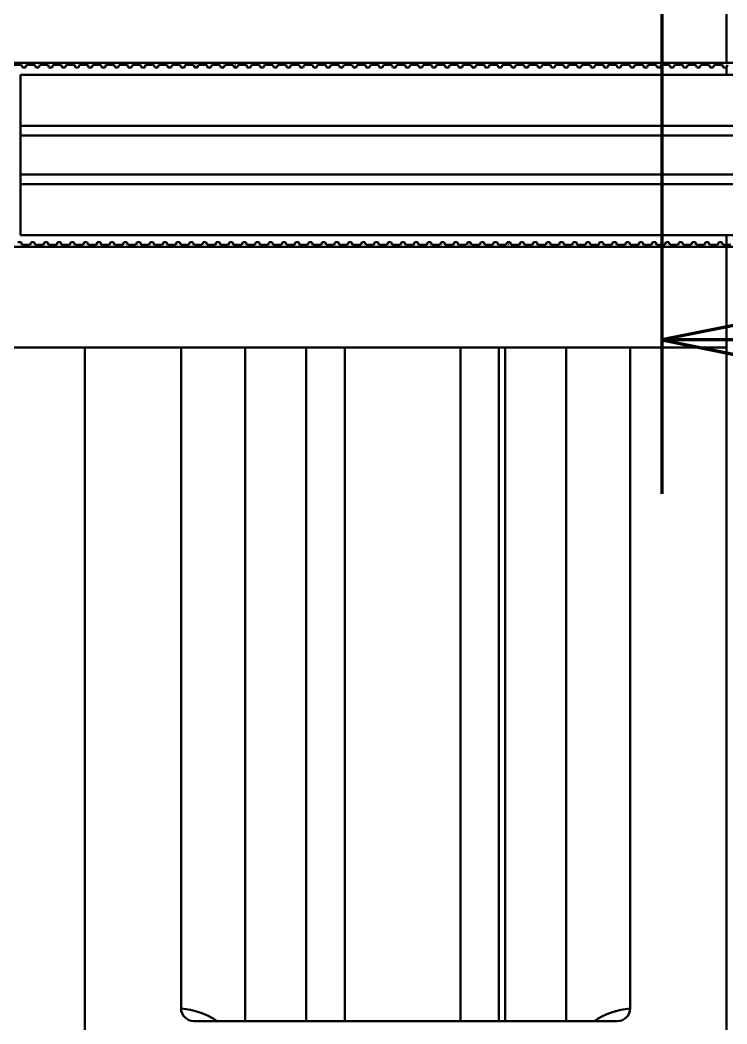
# Model space of a CAD drawing. Header units: millimetres. Extents: x 0 to 6720, y 0 to 4752.
# Drawn here: x 2727.4 to 2837.6, y 1770.6 to 1927.1 of the extents above; entities that cross this region are included whole.
import ezdxf

# ---------------------------------------------------------------- set-up
doc = ezdxf.new("R2010")
doc.units = ezdxf.units.MM
doc.header["$LTSCALE"] = 16
doc.linetypes.add('CHAIN', pattern=[0.3543, 0.2362, -0.0295, 0.0591, -0.0295])
doc.layers.add('Linia przekroju (ISO)', color=7, linetype='CHAIN', lineweight=70)
doc.layers.add('Widoczne (ISO)', color=7, linetype='Continuous', lineweight=50)

# ---------------------------------------------------------------- blocks, each defined once
blk = doc.blocks.new('2dTransPrzekrój0')
at = {"layer": 'Linia przekroju (ISO)', "linetype": 'CHAIN', "ltscale": 9.186428}
blk.add_line((176.7147, 124.0948), (176.7147, 115.8276), dxfattribs=at)
at = {"layer": 'Linia przekroju (ISO)', "linetype": 'Continuous', "lineweight": 140}
blk.add_line((176.7147, 124.0948), (176.7147, 115.8276), dxfattribs=at)
at = {"layer": 'Linia przekroju (ISO)', "linetype": 'Continuous'}
for p, q in [((179.2147, 117.8276), (176.7147, 117.3276)), ((179.2147, 117.3276), (176.7147, 117.3276)), ((176.7147, 117.3276), (179.2147, 116.8276))]:
    blk.add_line(p, q, dxfattribs=at)
at = {"layer": 'Linia przekroju (ISO)', "linetype": 'Continuous', "flags": 128}
blk.add_lwpolyline([(179.2147, 117.8276), (176.7147, 117.3276), (179.2147, 116.8276), (179.2147, 117.8276)], dxfattribs=at)
at = {"layer": 'Linia przekroju (ISO)'}
blk.add_solid([(179.2147, 117.8276), (176.7147, 117.3276), (179.2147, 116.8276), (179.2147, 117.8276)], dxfattribs=at)

msp = doc.modelspace()

# ---------------------------------------------------------------- linework, layer by layer
at = {"layer": 'Widoczne (ISO)'}
for p, q in [((2837.53, 1920.43), (2837.53, 1936.07)), ((2962.96, 1920.43), (2686.38, 1920.43)), ((2726.4, 1920.12), (2727.68, 1920.12)), ((2727.68, 1920.12), (2727.82, 1919.72)), ((2728.07, 1920.08), (2728.07, 1920.08)), ((2728.07, 1920.07), (2728.07, 1920.08)), ((2728.07, 1920.08), (2728.07, 1920.07)), ((2728.07, 1920.07), (2728.07, 1920.07)), ((2728.31, 1919.72), (2728.46, 1920.12)), ((2728.46, 1920.12), (2729.74, 1920.12)), ((2729.74, 1920.12), (2729.88, 1919.72)), ((2730.13, 1920.08), (2730.13, 1920.08)), ((2730.13, 1920.07), (2730.13, 1920.08)), ((2730.13, 1920.08), (2730.13, 1920.07)), ((2730.13, 1920.07), (2730.13, 1920.07)), ((2730.37, 1919.72), (2730.52, 1920.12)), ((2730.52, 1920.12), (2731.8, 1920.12)), ((2731.8, 1920.12), (2731.94, 1919.72)), ((2732.19, 1920.08), (2732.19, 1920.08)), ((2732.19, 1920.07), (2732.19, 1920.08)), ((2732.19, 1920.08), (2732.19, 1920.07)), ((2732.19, 1920.07), (2732.19, 1920.07)), ((2732.43, 1919.72), (2732.58, 1920.12)), ((2732.58, 1920.12), (2733.86, 1920.12)), ((2733.86, 1920.12), (2734, 1919.72)), ((2734.25, 1920.08), (2734.25, 1920.08)), ((2734.25, 1920.07), (2734.25, 1920.08)), ((2734.25, 1920.08), (2734.25, 1920.07)), ((2734.25, 1920.07), (2734.25, 1920.07)), ((2734.49, 1919.72), (2734.64, 1920.12)), ((2734.64, 1920.12), (2735.92, 1920.12)), ((2735.92, 1920.12), (2736.06, 1919.72)), ((2736.31, 1920.08), (2736.31, 1920.08)), ((2736.31, 1920.07), (2736.31, 1920.08)), ((2736.31, 1920.08), (2736.31, 1920.07)), ((2736.31, 1920.07), (2736.31, 1920.07)), ((2736.56, 1919.72), (2736.7, 1920.12)), ((2736.7, 1920.12), (2737.98, 1920.12)), ((2737.98, 1920.12), (2738.13, 1919.72)), ((2738.37, 1920.08), (2738.37, 1920.08)), ((2738.37, 1920.07), (2738.37, 1920.08)), ((2738.37, 1920.08), (2738.37, 1920.07)), ((2738.37, 1920.07), (2738.37, 1920.07)), ((2738.62, 1919.72), (2738.76, 1920.12)), ((2738.76, 1920.12), (2740.04, 1920.12)), ((2740.04, 1920.12), (2740.19, 1919.72)), ((2740.43, 1920.08), (2740.43, 1920.08)), ((2740.43, 1920.07), (2740.43, 1920.08)), ((2740.43, 1920.08), (2740.43, 1920.07)), ((2740.43, 1920.07), (2740.43, 1920.07)), ((2740.68, 1919.72), (2740.82, 1920.12)), ((2740.82, 1920.12), (2742.1, 1920.12)), ((2742.1, 1920.12), (2742.25, 1919.72)), ((2742.49, 1920.08), (2742.49, 1920.08)), ((2742.49, 1920.07), (2742.49, 1920.08)), ((2742.49, 1920.08), (2742.49, 1920.07)), ((2742.49, 1920.07), (2742.49, 1920.07)), ((2742.74, 1919.72), (2742.88, 1920.12)), ((2742.88, 1920.12), (2744.16, 1920.12)), ((2744.16, 1920.12), (2744.31, 1919.72)), ((2744.55, 1920.08), (2744.55, 1920.08)), ((2744.55, 1920.07), (2744.55, 1920.08)), ((2744.55, 1920.08), (2744.55, 1920.07)), ((2744.55, 1920.07), (2744.55, 1920.07)), ((2744.8, 1919.72), (2744.94, 1920.12)), ((2744.94, 1920.12), (2746.22, 1920.12)), ((2746.22, 1920.12), (2746.37, 1919.72)), ((2746.61, 1920.08), (2746.61, 1920.08)), ((2746.61, 1920.07), (2746.61, 1920.08)), ((2746.61, 1920.08), (2746.61, 1920.07)), ((2746.61, 1920.07), (2746.61, 1920.07)), ((2746.86, 1919.72), (2747, 1920.12)), ((2747, 1920.12), (2748.28, 1920.12)), ((2748.28, 1920.12), (2748.43, 1919.72)), ((2748.67, 1920.08), (2748.67, 1920.08)), ((2748.67, 1920.07), (2748.67, 1920.08)), ((2748.67, 1920.08), (2748.67, 1920.07)), ((2748.67, 1920.07), (2748.67, 1920.07)), ((2748.92, 1919.72), (2749.06, 1920.12)), ((2749.06, 1920.12), (2750.34, 1920.12)), ((2750.34, 1920.12), (2750.49, 1919.72)), ((2750.73, 1920.08), (2750.73, 1920.08)), ((2750.73, 1920.07), (2750.73, 1920.08)), ((2750.73, 1920.08), (2750.73, 1920.07)), ((2750.73, 1920.07), (2750.73, 1920.07)), ((2750.98, 1919.72), (2751.12, 1920.12)), ((2751.12, 1920.12), (2752.4, 1920.12)), ((2752.4, 1920.12), (2752.55, 1919.72)), ((2752.79, 1920.08), (2752.79, 1920.08)), ((2752.79, 1920.07), (2752.79, 1920.08)), ((2752.79, 1920.08), (2752.79, 1920.07)), ((2752.79, 1920.07), (2752.79, 1920.07)), ((2753.04, 1919.72), (2753.18, 1920.12)), ((2753.18, 1920.12), (2754.46, 1920.12)), ((2754.46, 1920.12), (2754.61, 1919.72)), ((2754.85, 1920.08), (2754.86, 1920.08)), ((2754.85, 1920.07), (2754.85, 1920.08)), ((2754.86, 1920.07), (2754.85, 1920.07)), ((2754.86, 1920.08), (2754.86, 1920.07)), ((2755.1, 1919.72), (2755.24, 1920.12)), ((2755.24, 1920.12), (2756.52, 1920.12)), ((2756.52, 1920.12), (2756.67, 1919.72)), ((2756.91, 1920.08), (2756.92, 1920.08)), ((2756.91, 1920.07), (2756.91, 1920.08)), ((2756.92, 1920.07), (2756.91, 1920.07)), ((2756.92, 1920.08), (2756.92, 1920.07)), ((2757.16, 1919.72), (2757.3, 1920.12)), ((2757.3, 1920.12), (2758.59, 1920.12)), ((2758.59, 1920.12), (2758.73, 1919.72)), ((2758.97, 1920.08), (2758.98, 1920.08)), ((2758.97, 1920.07), (2758.97, 1920.08)), ((2758.98, 1920.07), (2758.97, 1920.07)), ((2758.98, 1920.08), (2758.98, 1920.07)), ((2759.22, 1919.72), (2759.36, 1920.12)), ((2759.36, 1920.12), (2760.65, 1920.12)), ((2760.65, 1920.12), (2760.79, 1919.72)), ((2761.03, 1920.08), (2761.04, 1920.08)), ((2761.03, 1920.07), (2761.03, 1920.08)), ((2761.04, 1920.07), (2761.03, 1920.07)), ((2761.04, 1920.08), (2761.04, 1920.07)), ((2761.28, 1919.72), (2761.42, 1920.12)), ((2761.42, 1920.12), (2762.71, 1920.12)), ((2762.71, 1920.12), (2762.85, 1919.72)), ((2763.09, 1920.08), (2763.1, 1920.08)), ((2763.09, 1920.07), (2763.09, 1920.08)), ((2763.1, 1920.07), (2763.09, 1920.07)), ((2763.1, 1920.08), (2763.1, 1920.07)), ((2763.34, 1919.72), (2763.48, 1920.12)), ((2763.48, 1920.12), (2764.77, 1920.12)), ((2764.77, 1920.12), (2764.91, 1919.72)), ((2765.15, 1920.07), (2765.16, 1920.07)), ((2765.15, 1920.07), (2765.15, 1920.07)), ((2765.16, 1920.07), (2765.15, 1920.07)), ((2765.16, 1920.07), (2765.16, 1920.07)), ((2765.4, 1919.72), (2765.54, 1920.12)), ((2765.54, 1920.12), (2766.83, 1920.12)), ((2766.83, 1920.12), (2766.97, 1919.72)), ((2767.21, 1920.07), (2767.22, 1920.07)), ((2767.21, 1920.07), (2767.21, 1920.07)), ((2767.22, 1920.07), (2767.21, 1920.07)), ((2767.22, 1920.07), (2767.22, 1920.07)), ((2767.46, 1919.72), (2767.6, 1920.12)), ((2767.6, 1920.12), (2768.89, 1920.12)), ((2768.89, 1920.12), (2769.03, 1919.72)), ((2769.27, 1920.07), (2769.28, 1920.07)), ((2769.27, 1920.07), (2769.27, 1920.07)), ((2769.28, 1920.07), (2769.27, 1920.07)), ((2769.28, 1920.07), (2769.28, 1920.07)), ((2769.52, 1919.72), (2769.66, 1920.12)), ((2769.66, 1920.12), (2770.95, 1920.12)), ((2770.95, 1920.12), (2771.09, 1919.72)), ((2771.33, 1920.07), (2771.34, 1920.07)), ((2771.33, 1920.07), (2771.33, 1920.07)), ((2771.34, 1920.07), (2771.33, 1920.07)), ((2771.34, 1920.07), (2771.34, 1920.07)), ((2771.58, 1919.72), (2771.73, 1920.12)), ((2771.73, 1920.12), (2773.01, 1920.12)), ((2773.01, 1920.12), (2773.15, 1919.72)), ((2773.39, 1920.07), (2773.4, 1920.07)), ((2773.39, 1920.07), (2773.39, 1920.07)), ((2773.4, 1920.07), (2773.39, 1920.07)), ((2773.4, 1920.07), (2773.4, 1920.07)), ((2773.64, 1919.72), (2773.79, 1920.12)), ((2773.79, 1920.12), (2775.07, 1920.12)), ((2775.07, 1920.12), (2775.21, 1919.72)), ((2775.45, 1920.07), (2775.46, 1920.07)), ((2775.45, 1920.07), (2775.45, 1920.07)), ((2775.46, 1920.07), (2775.45, 1920.07)), ((2775.46, 1920.07), (2775.46, 1920.07)), ((2775.7, 1919.72), (2775.85, 1920.12)), ((2775.85, 1920.12), (2777.13, 1920.12)), ((2777.13, 1920.12), (2777.27, 1919.72)), ((2777.52, 1920.07), (2777.52, 1920.07)), ((2777.52, 1920.07), (2777.52, 1920.07)), ((2777.52, 1920.07), (2777.52, 1920.07)), ((2777.52, 1920.07), (2777.52, 1920.07)), ((2777.76, 1919.72), (2777.91, 1920.12)), ((2777.91, 1920.12), (2779.19, 1920.12)), ((2779.19, 1920.12), (2779.33, 1919.72)), ((2779.58, 1920.07), (2779.58, 1920.07)), ((2779.58, 1920.07), (2779.58, 1920.07)), ((2779.58, 1920.07), (2779.58, 1920.07)), ((2779.58, 1920.07), (2779.58, 1920.07)), ((2779.82, 1919.72), (2779.97, 1920.12)), ((2779.97, 1920.12), (2781.25, 1920.12)), ((2781.25, 1920.12), (2781.39, 1919.72)), ((2781.64, 1920.07), (2781.64, 1920.07)), ((2781.64, 1920.07), (2781.64, 1920.07)), ((2781.64, 1920.07), (2781.64, 1920.07)), ((2781.64, 1920.07), (2781.64, 1920.07)), ((2781.88, 1919.72), (2782.03, 1920.12)), ((2782.03, 1920.12), (2783.31, 1920.12)), ((2783.31, 1920.12), (2783.45, 1919.72)), ((2783.7, 1920.07), (2783.7, 1920.07)), ((2783.7, 1920.07), (2783.7, 1920.07)), ((2783.7, 1920.07), (2783.7, 1920.07)), ((2783.7, 1920.07), (2783.7, 1920.07)), ((2783.94, 1919.72), (2784.09, 1920.12)), ((2784.09, 1920.12), (2785.37, 1920.12)), ((2785.37, 1920.12), (2785.51, 1919.72)), ((2785.76, 1920.07), (2785.76, 1920.07)), ((2785.76, 1920.07), (2785.76, 1920.07)), ((2785.76, 1920.07), (2785.76, 1920.07)), ((2785.76, 1920.07), (2785.76, 1920.07)), ((2786, 1919.72), (2786.15, 1920.12)), ((2786.15, 1920.12), (2787.43, 1920.12)), ((2787.43, 1920.12), (2787.57, 1919.72)), ((2787.82, 1920.07), (2787.82, 1920.07)), ((2787.82, 1920.07), (2787.82, 1920.07)), ((2787.82, 1920.07), (2787.82, 1920.07)), ((2787.82, 1920.07), (2787.82, 1920.07)), ((2788.06, 1919.72), (2788.21, 1920.12)), ((2788.21, 1920.12), (2789.49, 1920.12)), ((2789.49, 1920.12), (2789.63, 1919.72)), ((2789.88, 1920.07), (2789.88, 1920.07)), ((2789.88, 1920.07), (2789.88, 1920.07)), ((2789.88, 1920.07), (2789.88, 1920.07)), ((2789.88, 1920.07), (2789.88, 1920.07)), ((2790.12, 1919.72), (2790.27, 1920.12)), ((2790.27, 1920.12), (2791.55, 1920.12)), ((2791.55, 1920.12), (2791.69, 1919.72)), ((2791.94, 1920.07), (2791.94, 1920.07)), ((2791.94, 1920.07), (2791.94, 1920.07)), ((2791.94, 1920.07), (2791.94, 1920.07)), ((2791.94, 1920.07), (2791.94, 1920.07)), ((2792.19, 1919.72), (2792.33, 1920.12)), ((2792.33, 1920.12), (2793.61, 1920.12)), ((2793.61, 1920.12), (2793.75, 1919.72)), ((2794, 1920.07), (2794, 1920.07)), ((2794, 1920.07), (2794, 1920.07)), ((2794, 1920.07), (2794, 1920.07)), ((2794, 1920.07), (2794, 1920.07)), ((2794.25, 1919.72), (2794.39, 1920.12)), ((2794.39, 1920.12), (2795.67, 1920.12)), ((2795.67, 1920.12), (2795.82, 1919.72)), ((2796.06, 1920.07), (2796.06, 1920.07)), ((2796.06, 1920.07), (2796.06, 1920.07)), ((2796.06, 1920.07), (2796.06, 1920.07)), ((2796.06, 1920.07), (2796.06, 1920.07)), ((2796.31, 1919.72), (2796.45, 1920.12)), ((2796.45, 1920.12), (2797.73, 1920.12)), ((2797.73, 1920.12), (2797.88, 1919.72)), ((2798.12, 1920.07), (2798.12, 1920.07)), ((2798.12, 1920.07), (2798.12, 1920.07)), ((2798.12, 1920.07), (2798.12, 1920.07)), ((2798.12, 1920.07), (2798.12, 1920.07)), ((2798.37, 1919.72), (2798.51, 1920.12)), ((2798.51, 1920.12), (2799.79, 1920.12)), ((2799.79, 1920.12), (2799.94, 1919.72)), ((2800.18, 1920.07), (2800.18, 1920.07)), ((2800.18, 1920.07), (2800.18, 1920.07)), ((2800.18, 1920.07), (2800.18, 1920.07)), ((2800.18, 1920.07), (2800.18, 1920.07)), ((2800.43, 1919.72), (2800.57, 1920.12)), ((2800.57, 1920.12), (2801.85, 1920.12)), ((2801.85, 1920.12), (2802, 1919.72)), ((2802.24, 1920.07), (2802.24, 1920.07)), ((2802.24, 1920.07), (2802.24, 1920.07)), ((2802.24, 1920.07), (2802.24, 1920.07)), ((2802.24, 1920.07), (2802.24, 1920.07)), ((2802.49, 1919.72), (2802.63, 1920.12)), ((2802.63, 1920.12), (2803.91, 1920.12)), ((2803.91, 1920.12), (2804.06, 1919.72)), ((2804.3, 1920.07), (2804.3, 1920.07)), ((2804.3, 1920.07), (2804.3, 1920.07)), ((2804.3, 1920.07), (2804.3, 1920.07)), ((2804.3, 1920.07), (2804.3, 1920.07)), ((2804.55, 1919.72), (2804.69, 1920.12)), ((2804.69, 1920.12), (2805.97, 1920.12)), ((2805.97, 1920.12), (2806.12, 1919.72)), ((2806.36, 1920.07), (2806.36, 1920.07)), ((2806.36, 1920.07), (2806.36, 1920.07)), ((2806.36, 1920.07), (2806.36, 1920.07)), ((2806.36, 1920.07), (2806.36, 1920.07)), ((2806.61, 1919.72), (2806.75, 1920.12)), ((2806.75, 1920.12), (2808.03, 1920.12)), ((2808.03, 1920.12), (2808.18, 1919.72)), ((2808.42, 1920.07), (2808.42, 1920.07)), ((2808.42, 1920.07), (2808.42, 1920.07)), ((2808.42, 1920.07), (2808.42, 1920.07)), ((2808.42, 1920.07), (2808.42, 1920.07)), ((2808.67, 1919.72), (2808.81, 1920.12)), ((2808.81, 1920.12), (2810.09, 1920.12)), ((2810.09, 1920.12), (2810.24, 1919.72)), ((2810.48, 1920.07), (2810.49, 1920.07)), ((2810.48, 1920.07), (2810.48, 1920.07)), ((2810.49, 1920.07), (2810.48, 1920.07)), ((2810.49, 1920.07), (2810.49, 1920.07)), ((2810.73, 1919.72), (2810.87, 1920.12)), ((2810.87, 1920.12), (2812.15, 1920.12)), ((2812.15, 1920.12), (2812.3, 1919.72)), ((2812.54, 1920.07), (2812.55, 1920.07)), ((2812.54, 1920.07), (2812.54, 1920.07)), ((2812.55, 1920.07), (2812.54, 1920.07)), ((2812.55, 1920.07), (2812.55, 1920.07)), ((2812.79, 1919.72), (2812.93, 1920.12)), ((2812.93, 1920.12), (2814.21, 1920.12)), ((2814.21, 1920.12), (2814.36, 1919.72)), ((2814.6, 1920.07), (2814.61, 1920.07)), ((2814.6, 1920.07), (2814.6, 1920.07)), ((2814.61, 1920.07), (2814.6, 1920.07)), ((2814.61, 1920.07), (2814.61, 1920.07)), ((2814.85, 1919.72), (2814.99, 1920.12)), ((2814.99, 1920.12), (2816.28, 1920.12)), ((2816.28, 1920.12), (2816.42, 1919.72)), ((2816.66, 1920.07), (2816.67, 1920.07)), ((2816.66, 1920.07), (2816.66, 1920.07)), ((2816.67, 1920.07), (2816.66, 1920.07)), ((2816.67, 1920.07), (2816.67, 1920.07)), ((2816.91, 1919.72), (2817.05, 1920.12)), ((2817.05, 1920.12), (2818.34, 1920.12)), ((2818.34, 1920.12), (2818.48, 1919.72)), ((2818.72, 1920.07), (2818.73, 1920.07)), ((2818.72, 1920.07), (2818.72, 1920.07)), ((2818.73, 1920.07), (2818.72, 1920.07)), ((2818.73, 1920.07), (2818.73, 1920.07)), ((2818.97, 1919.72), (2819.11, 1920.12)), ((2819.11, 1920.12), (2820.4, 1920.12)), ((2820.4, 1920.12), (2820.54, 1919.72)), ((2820.78, 1920.07), (2820.79, 1920.07)), ((2820.78, 1920.07), (2820.78, 1920.07)), ((2820.79, 1920.07), (2820.78, 1920.07)), ((2820.79, 1920.07), (2820.79, 1920.07)), ((2821.03, 1919.72), (2821.17, 1920.12)), ((2821.17, 1920.12), (2822.46, 1920.12)), ((2822.46, 1920.12), (2822.6, 1919.72)), ((2822.84, 1920.07), (2822.85, 1920.07)), ((2822.84, 1920.07), (2822.84, 1920.07)), ((2822.85, 1920.07), (2822.84, 1920.07)), ((2822.85, 1920.07), (2822.85, 1920.07)), ((2823.09, 1919.72), (2823.23, 1920.12)), ((2823.23, 1920.12), (2824.52, 1920.12)), ((2824.52, 1920.12), (2824.66, 1919.72)), ((2824.9, 1920.07), (2824.91, 1920.07)), ((2824.9, 1920.07), (2824.9, 1920.07)), ((2824.91, 1920.07), (2824.9, 1920.07)), ((2824.91, 1920.07), (2824.91, 1920.07)), ((2825.15, 1919.72), (2825.29, 1920.12)), ((2825.29, 1920.12), (2826.58, 1920.12)), ((2826.58, 1920.12), (2826.72, 1919.72)), ((2826.96, 1920.07), (2826.97, 1920.07)), ((2826.96, 1920.07), (2826.96, 1920.07)), ((2826.97, 1920.07), (2826.96, 1920.07)), ((2826.97, 1920.07), (2826.97, 1920.07)), ((2827.21, 1919.72), (2827.35, 1920.12)), ((2827.35, 1920.12), (2828.64, 1920.12)), ((2828.64, 1920.12), (2828.78, 1919.72)), ((2829.02, 1920.07), (2829.03, 1920.07)), ((2829.02, 1920.07), (2829.02, 1920.07)), ((2829.03, 1920.07), (2829.02, 1920.07)), ((2829.03, 1920.07), (2829.03, 1920.07)), ((2829.27, 1919.72), (2829.42, 1920.12)), ((2829.42, 1920.12), (2830.7, 1920.12)), ((2830.7, 1920.12), (2830.84, 1919.72)), ((2831.08, 1920.07), (2831.09, 1920.07)), ((2831.08, 1920.07), (2831.08, 1920.07)), ((2831.09, 1920.07), (2831.08, 1920.07)), ((2831.09, 1920.07), (2831.09, 1920.07)), ((2831.33, 1919.72), (2831.48, 1920.12)), ((2831.48, 1920.12), (2832.76, 1920.12)), ((2832.76, 1920.12), (2832.9, 1919.72)), ((2833.15, 1920.07), (2833.15, 1920.07)), ((2833.15, 1920.07), (2833.15, 1920.07)), ((2833.15, 1920.07), (2833.15, 1920.07)), ((2833.15, 1920.07), (2833.15, 1920.07)), ((2833.39, 1919.72), (2833.54, 1920.12)), ((2833.54, 1920.12), (2834.82, 1920.12)), ((2834.82, 1920.12), (2834.96, 1919.72)), ((2835.21, 1920.07), (2835.21, 1920.07)), ((2835.21, 1920.07), (2835.21, 1920.07)), ((2835.21, 1920.07), (2835.21, 1920.07)), ((2835.21, 1920.07), (2835.21, 1920.07)), ((2835.45, 1919.72), (2835.6, 1920.12)), ((2835.6, 1920.12), (2836.88, 1920.12)), ((2836.88, 1920.12), (2837.02, 1919.72)), ((2837.27, 1920.07), (2837.27, 1920.07)), ((2837.27, 1920.07), (2837.27, 1920.07)), ((2837.27, 1920.07), (2837.27, 1920.07)), ((2837.27, 1920.07), (2837.27, 1920.07)), ((2837.51, 1919.72), (2837.66, 1920.12)), ((2727.53, 1918.57), (2727.53, 1910.6)), ((2727.53, 1918.57), (2962.96, 1918.57)), ((2727.82, 1919.72), (2728.31, 1919.72)), ((2729.88, 1919.72), (2730.37, 1919.72)), ((2731.94, 1919.72), (2732.43, 1919.72)), ((2734, 1919.72), (2734.49, 1919.72)), ((2736.06, 1919.72), (2736.56, 1919.72)), ((2738.13, 1919.72), (2738.62, 1919.72)), ((2740.19, 1919.72), (2740.68, 1919.72)), ((2742.25, 1919.72), (2742.74, 1919.72)), ((2744.31, 1919.72), (2744.8, 1919.72)), ((2746.37, 1919.72), (2746.86, 1919.72)), ((2748.43, 1919.72), (2748.92, 1919.72)), ((2750.49, 1919.72), (2750.98, 1919.72)), ((2752.55, 1919.72), (2753.04, 1919.72)), ((2754.61, 1919.72), (2755.1, 1919.72)), ((2756.67, 1919.72), (2757.16, 1919.72)), ((2758.73, 1919.72), (2759.22, 1919.72)), ((2760.79, 1919.72), (2761.28, 1919.72)), ((2762.85, 1919.72), (2763.34, 1919.72)), ((2764.91, 1919.72), (2765.4, 1919.72)), ((2766.97, 1919.72), (2767.46, 1919.72)), ((2769.03, 1919.72), (2769.52, 1919.72)), ((2771.09, 1919.72), (2771.58, 1919.72)), ((2773.15, 1919.72), (2773.64, 1919.72)), ((2775.21, 1919.72), (2775.7, 1919.72)), ((2777.27, 1919.72), (2777.76, 1919.72)), ((2779.33, 1919.72), (2779.82, 1919.72)), ((2781.39, 1919.72), (2781.88, 1919.72)), ((2783.45, 1919.72), (2783.94, 1919.72)), ((2785.51, 1919.72), (2786, 1919.72)), ((2787.57, 1919.72), (2788.06, 1919.72)), ((2789.63, 1919.72), (2790.12, 1919.72)), ((2791.69, 1919.72), (2792.19, 1919.72)), ((2793.75, 1919.72), (2794.25, 1919.72)), ((2795.82, 1919.72), (2796.31, 1919.72)), ((2797.88, 1919.72), (2798.37, 1919.72)), ((2799.94, 1919.72), (2800.43, 1919.72)), ((2802, 1919.72), (2802.49, 1919.72)), ((2804.06, 1919.72), (2804.55, 1919.72)), ((2806.12, 1919.72), (2806.61, 1919.72)), ((2808.18, 1919.72), (2808.67, 1919.72)), ((2810.24, 1919.72), (2810.73, 1919.72)), ((2812.3, 1919.72), (2812.79, 1919.72)), ((2814.36, 1919.72), (2814.85, 1919.72)), ((2816.42, 1919.72), (2816.91, 1919.72)), ((2818.48, 1919.72), (2818.97, 1919.72)), ((2820.54, 1919.72), (2821.03, 1919.72)), ((2822.6, 1919.72), (2823.09, 1919.72)), ((2824.66, 1919.72), (2825.15, 1919.72)), ((2826.72, 1919.72), (2827.21, 1919.72)), ((2828.78, 1919.72), (2829.27, 1919.72)), ((2830.84, 1919.72), (2831.33, 1919.72)), ((2832.9, 1919.72), (2833.39, 1919.72)), ((2834.96, 1919.72), (2835.45, 1919.72)), ((2837.02, 1919.72), (2837.51, 1919.72)), ((2837.53, 1918.57), (2837.53, 1919.77)), ((2727.53, 1910.6), (2727.53, 1909.1)), ((2959.48, 1910.6), (2727.53, 1910.6)), ((2727.53, 1909.1), (2727.53, 1903.05)), ((2727.53, 1909.1), (2957.98, 1909.1)), ((2727.53, 1903.05), (2727.53, 1901.55)), ((2957.98, 1903.05), (2727.53, 1903.05)), ((2727.53, 1901.55), (2727.53, 1893.57)), ((2727.53, 1901.55), (2959.48, 1901.55)), ((2727.53, 1893.57), (2952.96, 1893.57)), ((2837.53, 1892.08), (2837.53, 1893.57)), ((2727.6, 1892.47), (2727.11, 1892.47)), ((2727.74, 1892.08), (2727.6, 1892.47)), ((2729.02, 1892.08), (2727.74, 1892.08)), ((2729.17, 1892.47), (2729.02, 1892.08)), ((2729.66, 1892.47), (2729.17, 1892.47)), ((2729.41, 1892.13), (2729.42, 1892.13)), ((2729.41, 1892.12), (2729.41, 1892.13)), ((2729.42, 1892.12), (2729.41, 1892.12)), ((2729.42, 1892.13), (2729.42, 1892.12)), ((2729.8, 1892.08), (2729.66, 1892.47)), ((2731.09, 1892.08), (2729.8, 1892.08)), ((2731.23, 1892.47), (2731.09, 1892.08)), ((2731.72, 1892.47), (2731.23, 1892.47)), ((2731.47, 1892.13), (2731.48, 1892.13)), ((2731.47, 1892.12), (2731.47, 1892.13)), ((2731.48, 1892.12), (2731.47, 1892.12)), ((2731.48, 1892.13), (2731.48, 1892.12)), ((2731.86, 1892.08), (2731.72, 1892.47)), ((2733.15, 1892.08), (2731.86, 1892.08)), ((2733.29, 1892.47), (2733.15, 1892.08)), ((2733.78, 1892.47), (2733.29, 1892.47)), ((2733.53, 1892.13), (2733.54, 1892.13)), ((2733.53, 1892.12), (2733.53, 1892.13)), ((2733.54, 1892.12), (2733.53, 1892.12)), ((2733.54, 1892.13), (2733.54, 1892.12)), ((2733.92, 1892.08), (2733.78, 1892.47)), ((2735.21, 1892.08), (2733.92, 1892.08)), ((2735.35, 1892.47), (2735.21, 1892.08)), ((2735.84, 1892.47), (2735.35, 1892.47)), ((2735.59, 1892.13), (2735.6, 1892.13)), ((2735.59, 1892.12), (2735.59, 1892.13)), ((2735.6, 1892.12), (2735.59, 1892.12)), ((2735.6, 1892.13), (2735.6, 1892.12)), ((2735.98, 1892.08), (2735.84, 1892.47)), ((2737.27, 1892.08), (2735.98, 1892.08)), ((2737.41, 1892.47), (2737.27, 1892.08)), ((2737.9, 1892.47), (2737.41, 1892.47)), ((2737.65, 1892.13), (2737.66, 1892.13)), ((2737.65, 1892.12), (2737.65, 1892.13)), ((2737.66, 1892.12), (2737.65, 1892.12)), ((2737.66, 1892.13), (2737.66, 1892.12)), ((2738.04, 1892.08), (2737.9, 1892.47)), ((2739.33, 1892.08), (2738.04, 1892.08)), ((2739.47, 1892.47), (2739.33, 1892.08)), ((2739.96, 1892.47), (2739.47, 1892.47)), ((2739.71, 1892.13), (2739.72, 1892.13)), ((2739.71, 1892.12), (2739.71, 1892.13)), ((2739.72, 1892.12), (2739.71, 1892.12)), ((2739.72, 1892.13), (2739.72, 1892.12)), ((2740.1, 1892.08), (2739.96, 1892.47)), ((2741.39, 1892.08), (2740.1, 1892.08)), ((2741.53, 1892.47), (2741.39, 1892.08)), ((2742.02, 1892.47), (2741.53, 1892.47)), ((2741.77, 1892.13), (2741.78, 1892.13)), ((2741.77, 1892.12), (2741.77, 1892.13)), ((2741.78, 1892.12), (2741.77, 1892.12)), ((2741.78, 1892.13), (2741.78, 1892.12)), ((2742.16, 1892.08), (2742.02, 1892.47)), ((2743.45, 1892.08), (2742.16, 1892.08)), ((2743.59, 1892.47), (2743.45, 1892.08)), ((2744.08, 1892.47), (2743.59, 1892.47)), ((2743.83, 1892.13), (2743.84, 1892.13)), ((2743.83, 1892.12), (2743.83, 1892.13)), ((2743.84, 1892.12), (2743.83, 1892.12)), ((2743.84, 1892.13), (2743.84, 1892.12)), ((2744.23, 1892.08), (2744.08, 1892.47)), ((2745.51, 1892.08), (2744.23, 1892.08)), ((2745.65, 1892.47), (2745.51, 1892.08)), ((2746.14, 1892.47), (2745.65, 1892.47)), ((2745.89, 1892.13), (2745.9, 1892.13)), ((2745.89, 1892.12), (2745.89, 1892.13)), ((2745.9, 1892.12), (2745.89, 1892.12)), ((2745.9, 1892.13), (2745.9, 1892.12)), ((2746.29, 1892.08), (2746.14, 1892.47)), ((2747.57, 1892.08), (2746.29, 1892.08)), ((2747.71, 1892.47), (2747.57, 1892.08)), ((2748.2, 1892.47), (2747.71, 1892.47)), ((2747.95, 1892.13), (2747.96, 1892.13)), ((2747.95, 1892.12), (2747.95, 1892.13)), ((2747.96, 1892.12), (2747.95, 1892.12)), ((2747.96, 1892.13), (2747.96, 1892.12)), ((2748.35, 1892.08), (2748.2, 1892.47)), ((2749.63, 1892.08), (2748.35, 1892.08)), ((2749.77, 1892.47), (2749.63, 1892.08)), ((2750.26, 1892.47), (2749.77, 1892.47)), ((2750.02, 1892.13), (2750.02, 1892.12)), ((2750.02, 1892.13), (2750.02, 1892.13)), ((2750.02, 1892.12), (2750.02, 1892.13)), ((2750.02, 1892.12), (2750.02, 1892.12)), ((2750.41, 1892.08), (2750.26, 1892.47)), ((2751.69, 1892.08), (2750.41, 1892.08)), ((2751.83, 1892.47), (2751.69, 1892.08)), ((2752.32, 1892.47), (2751.83, 1892.47)), ((2752.08, 1892.13), (2752.08, 1892.12)), ((2752.08, 1892.13), (2752.08, 1892.13)), ((2752.08, 1892.12), (2752.08, 1892.13)), ((2752.08, 1892.12), (2752.08, 1892.12)), ((2752.47, 1892.08), (2752.32, 1892.47)), ((2753.75, 1892.08), (2752.47, 1892.08)), ((2753.89, 1892.47), (2753.75, 1892.08)), ((2754.38, 1892.47), (2753.89, 1892.47)), ((2754.14, 1892.13), (2754.14, 1892.12)), ((2754.14, 1892.13), (2754.14, 1892.13)), ((2754.14, 1892.12), (2754.14, 1892.13)), ((2754.14, 1892.12), (2754.14, 1892.12)), ((2754.53, 1892.08), (2754.38, 1892.47)), ((2755.81, 1892.08), (2754.53, 1892.08)), ((2755.95, 1892.47), (2755.81, 1892.08)), ((2756.44, 1892.47), (2755.95, 1892.47)), ((2756.2, 1892.13), (2756.2, 1892.12)), ((2756.2, 1892.13), (2756.2, 1892.13)), ((2756.2, 1892.12), (2756.2, 1892.13)), ((2756.2, 1892.12), (2756.2, 1892.12)), ((2756.59, 1892.08), (2756.44, 1892.47)), ((2757.87, 1892.08), (2756.59, 1892.08)), ((2758.01, 1892.47), (2757.87, 1892.08)), ((2758.5, 1892.47), (2758.01, 1892.47)), ((2758.26, 1892.13), (2758.26, 1892.12)), ((2758.26, 1892.13), (2758.26, 1892.13)), ((2758.26, 1892.12), (2758.26, 1892.13)), ((2758.26, 1892.12), (2758.26, 1892.12)), ((2758.65, 1892.08), (2758.5, 1892.47)), ((2759.93, 1892.08), (2758.65, 1892.08)), ((2760.07, 1892.47), (2759.93, 1892.08)), ((2760.56, 1892.47), (2760.07, 1892.47)), ((2760.32, 1892.13), (2760.32, 1892.12)), ((2760.32, 1892.13), (2760.32, 1892.13)), ((2760.32, 1892.12), (2760.32, 1892.13)), ((2760.32, 1892.12), (2760.32, 1892.12)), ((2760.71, 1892.08), (2760.56, 1892.47)), ((2761.99, 1892.08), (2760.71, 1892.08)), ((2762.13, 1892.47), (2761.99, 1892.08)), ((2762.62, 1892.47), (2762.13, 1892.47)), ((2762.38, 1892.13), (2762.38, 1892.12)), ((2762.38, 1892.13), (2762.38, 1892.13)), ((2762.38, 1892.12), (2762.38, 1892.13)), ((2762.38, 1892.12), (2762.38, 1892.12)), ((2762.77, 1892.08), (2762.62, 1892.47)), ((2764.05, 1892.08), (2762.77, 1892.08)), ((2764.19, 1892.47), (2764.05, 1892.08)), ((2764.69, 1892.47), (2764.19, 1892.47)), ((2764.44, 1892.12), (2764.44, 1892.12)), ((2764.44, 1892.12), (2764.44, 1892.12)), ((2764.44, 1892.12), (2764.44, 1892.12)), ((2764.44, 1892.12), (2764.44, 1892.12)), ((2764.83, 1892.08), (2764.69, 1892.47)), ((2766.11, 1892.08), (2764.83, 1892.08)), ((2766.25, 1892.47), (2766.11, 1892.08)), ((2766.75, 1892.47), (2766.25, 1892.47)), ((2766.5, 1892.12), (2766.5, 1892.12)), ((2766.5, 1892.12), (2766.5, 1892.12)), ((2766.5, 1892.12), (2766.5, 1892.12)), ((2766.5, 1892.12), (2766.5, 1892.12)), ((2766.89, 1892.08), (2766.75, 1892.47)), ((2768.17, 1892.08), (2766.89, 1892.08)), ((2768.32, 1892.47), (2768.17, 1892.08)), ((2768.81, 1892.47), (2768.32, 1892.47)), ((2768.56, 1892.12), (2768.56, 1892.12)), ((2768.56, 1892.12), (2768.56, 1892.12)), ((2768.56, 1892.12), (2768.56, 1892.12)), ((2768.56, 1892.12), (2768.56, 1892.12)), ((2768.95, 1892.08), (2768.81, 1892.47)), ((2770.23, 1892.08), (2768.95, 1892.08)), ((2770.38, 1892.47), (2770.23, 1892.08)), ((2770.87, 1892.47), (2770.38, 1892.47)), ((2770.62, 1892.12), (2770.62, 1892.12)), ((2770.62, 1892.12), (2770.62, 1892.12)), ((2770.62, 1892.12), (2770.62, 1892.12)), ((2770.62, 1892.12), (2770.62, 1892.12)), ((2771.01, 1892.08), (2770.87, 1892.47)), ((2772.29, 1892.08), (2771.01, 1892.08)), ((2772.44, 1892.47), (2772.29, 1892.08)), ((2772.93, 1892.47), (2772.44, 1892.47)), ((2772.68, 1892.12), (2772.68, 1892.12)), ((2772.68, 1892.12), (2772.68, 1892.12)), ((2772.68, 1892.12), (2772.68, 1892.12)), ((2772.68, 1892.12), (2772.68, 1892.12)), ((2773.07, 1892.08), (2772.93, 1892.47)), ((2774.35, 1892.08), (2773.07, 1892.08)), ((2774.5, 1892.47), (2774.35, 1892.08)), ((2774.99, 1892.47), (2774.5, 1892.47)), ((2774.74, 1892.12), (2774.74, 1892.12)), ((2774.74, 1892.12), (2774.74, 1892.12)), ((2774.74, 1892.12), (2774.74, 1892.12)), ((2774.74, 1892.12), (2774.74, 1892.12)), ((2775.13, 1892.08), (2774.99, 1892.47)), ((2776.41, 1892.08), (2775.13, 1892.08)), ((2776.56, 1892.47), (2776.41, 1892.08)), ((2777.05, 1892.47), (2776.56, 1892.47)), ((2776.8, 1892.12), (2776.8, 1892.12)), ((2776.8, 1892.12), (2776.8, 1892.12)), ((2776.8, 1892.12), (2776.8, 1892.12)), ((2776.8, 1892.12), (2776.8, 1892.12)), ((2777.19, 1892.08), (2777.05, 1892.47)), ((2778.47, 1892.08), (2777.19, 1892.08)), ((2778.62, 1892.47), (2778.47, 1892.08)), ((2779.11, 1892.47), (2778.62, 1892.47)), ((2778.86, 1892.12), (2778.86, 1892.12)), ((2778.86, 1892.12), (2778.86, 1892.12)), ((2778.86, 1892.12), (2778.86, 1892.12)), ((2778.86, 1892.12), (2778.86, 1892.12)), ((2779.25, 1892.08), (2779.11, 1892.47)), ((2780.53, 1892.08), (2779.25, 1892.08)), ((2780.68, 1892.47), (2780.53, 1892.08)), ((2781.17, 1892.47), (2780.68, 1892.47)), ((2780.92, 1892.12), (2780.92, 1892.12)), ((2780.92, 1892.12), (2780.92, 1892.12)), ((2780.92, 1892.12), (2780.92, 1892.12)), ((2780.92, 1892.12), (2780.92, 1892.12)), ((2781.31, 1892.08), (2781.17, 1892.47)), ((2782.59, 1892.08), (2781.31, 1892.08)), ((2782.74, 1892.47), (2782.59, 1892.08)), ((2783.23, 1892.47), (2782.74, 1892.47)), ((2782.99, 1892.12), (2782.98, 1892.12)), ((2782.98, 1892.12), (2782.99, 1892.12)), ((2782.98, 1892.12), (2782.98, 1892.12)), ((2782.99, 1892.12), (2782.99, 1892.12)), ((2783.37, 1892.08), (2783.23, 1892.47)), ((2784.65, 1892.08), (2783.37, 1892.08)), ((2784.8, 1892.47), (2784.65, 1892.08)), ((2785.29, 1892.47), (2784.8, 1892.47)), ((2785.05, 1892.12), (2785.04, 1892.12)), ((2785.04, 1892.12), (2785.05, 1892.12)), ((2785.04, 1892.12), (2785.04, 1892.12)), ((2785.05, 1892.12), (2785.05, 1892.12)), ((2785.43, 1892.08), (2785.29, 1892.47)), ((2786.71, 1892.08), (2785.43, 1892.08)), ((2786.86, 1892.47), (2786.71, 1892.08)), ((2787.35, 1892.47), (2786.86, 1892.47)), ((2787.11, 1892.12), (2787.1, 1892.12)), ((2787.1, 1892.12), (2787.11, 1892.12)), ((2787.1, 1892.12), (2787.1, 1892.12)), ((2787.11, 1892.12), (2787.11, 1892.12)), ((2787.49, 1892.08), (2787.35, 1892.47)), ((2788.78, 1892.08), (2787.49, 1892.08)), ((2788.92, 1892.47), (2788.78, 1892.08)), ((2789.41, 1892.47), (2788.92, 1892.47)), ((2789.17, 1892.12), (2789.16, 1892.12)), ((2789.16, 1892.12), (2789.17, 1892.12)), ((2789.16, 1892.12), (2789.16, 1892.12)), ((2789.17, 1892.12), (2789.17, 1892.12)), ((2789.55, 1892.08), (2789.41, 1892.47)), ((2790.84, 1892.08), (2789.55, 1892.08)), ((2790.98, 1892.47), (2790.84, 1892.08)), ((2791.47, 1892.47), (2790.98, 1892.47)), ((2791.23, 1892.12), (2791.22, 1892.12)), ((2791.22, 1892.12), (2791.23, 1892.12)), ((2791.22, 1892.12), (2791.22, 1892.12)), ((2791.23, 1892.12), (2791.23, 1892.12)), ((2791.61, 1892.08), (2791.47, 1892.47)), ((2792.9, 1892.08), (2791.61, 1892.08)), ((2793.04, 1892.47), (2792.9, 1892.08)), ((2793.53, 1892.47), (2793.04, 1892.47)), ((2793.29, 1892.12), (2793.28, 1892.12)), ((2793.28, 1892.12), (2793.29, 1892.12)), ((2793.28, 1892.12), (2793.28, 1892.12)), ((2793.29, 1892.12), (2793.29, 1892.12)), ((2793.67, 1892.08), (2793.53, 1892.47)), ((2794.96, 1892.08), (2793.67, 1892.08)), ((2795.1, 1892.47), (2794.96, 1892.08)), ((2795.59, 1892.47), (2795.1, 1892.47)), ((2795.35, 1892.12), (2795.34, 1892.12)), ((2795.34, 1892.12), (2795.35, 1892.12)), ((2795.34, 1892.12), (2795.34, 1892.12)), ((2795.35, 1892.12), (2795.35, 1892.12)), ((2795.73, 1892.08), (2795.59, 1892.47)), ((2797.02, 1892.08), (2795.73, 1892.08)), ((2797.16, 1892.47), (2797.02, 1892.08)), ((2797.65, 1892.47), (2797.16, 1892.47)), ((2797.41, 1892.12), (2797.4, 1892.12)), ((2797.4, 1892.12), (2797.41, 1892.12)), ((2797.4, 1892.12), (2797.4, 1892.12)), ((2797.41, 1892.12), (2797.41, 1892.12)), ((2797.79, 1892.08), (2797.65, 1892.47)), ((2799.08, 1892.08), (2797.79, 1892.08)), ((2799.22, 1892.47), (2799.08, 1892.08)), ((2799.71, 1892.47), (2799.22, 1892.47)), ((2799.47, 1892.12), (2799.46, 1892.12)), ((2799.46, 1892.12), (2799.47, 1892.12)), ((2799.46, 1892.12), (2799.46, 1892.12)), ((2799.47, 1892.12), (2799.47, 1892.12)), ((2799.85, 1892.08), (2799.71, 1892.47)), ((2801.14, 1892.08), (2799.85, 1892.08)), ((2801.28, 1892.47), (2801.14, 1892.08)), ((2801.77, 1892.47), (2801.28, 1892.47)), ((2801.53, 1892.12), (2801.52, 1892.12)), ((2801.52, 1892.12), (2801.53, 1892.12)), ((2801.52, 1892.12), (2801.52, 1892.12)), ((2801.53, 1892.12), (2801.53, 1892.12)), ((2801.92, 1892.08), (2801.77, 1892.47)), ((2803.2, 1892.08), (2801.92, 1892.08)), ((2803.34, 1892.47), (2803.2, 1892.08)), ((2803.83, 1892.47), (2803.34, 1892.47)), ((2803.59, 1892.12), (2803.58, 1892.12)), ((2803.58, 1892.12), (2803.59, 1892.12)), ((2803.58, 1892.12), (2803.58, 1892.12)), ((2803.59, 1892.12), (2803.59, 1892.12)), ((2803.98, 1892.08), (2803.83, 1892.47)), ((2805.26, 1892.08), (2803.98, 1892.08)), ((2805.4, 1892.47), (2805.26, 1892.08)), ((2805.89, 1892.47), (2805.4, 1892.47)), ((2805.65, 1892.12), (2805.65, 1892.12)), ((2805.65, 1892.12), (2805.65, 1892.12)), ((2805.65, 1892.12), (2805.65, 1892.12)), ((2805.65, 1892.12), (2805.65, 1892.12)), ((2806.04, 1892.08), (2805.89, 1892.47)), ((2807.32, 1892.08), (2806.04, 1892.08)), ((2807.46, 1892.47), (2807.32, 1892.08)), ((2807.95, 1892.47), (2807.46, 1892.47)), ((2807.71, 1892.12), (2807.71, 1892.12)), ((2807.71, 1892.12), (2807.71, 1892.12)), ((2807.71, 1892.12), (2807.71, 1892.12)), ((2807.71, 1892.12), (2807.71, 1892.12)), ((2808.1, 1892.08), (2807.95, 1892.47)), ((2809.38, 1892.08), (2808.1, 1892.08)), ((2809.52, 1892.47), (2809.38, 1892.08)), ((2810.01, 1892.47), (2809.52, 1892.47)), ((2809.77, 1892.12), (2809.77, 1892.12)), ((2809.77, 1892.12), (2809.77, 1892.12)), ((2809.77, 1892.12), (2809.77, 1892.12)), ((2809.77, 1892.12), (2809.77, 1892.12)), ((2810.16, 1892.08), (2810.01, 1892.47)), ((2811.44, 1892.08), (2810.16, 1892.08)), ((2811.58, 1892.47), (2811.44, 1892.08)), ((2812.07, 1892.47), (2811.58, 1892.47)), ((2811.83, 1892.12), (2811.83, 1892.12)), ((2811.83, 1892.12), (2811.83, 1892.12)), ((2811.83, 1892.12), (2811.83, 1892.12)), ((2811.83, 1892.12), (2811.83, 1892.12)), ((2812.22, 1892.08), (2812.07, 1892.47)), ((2813.5, 1892.08), (2812.22, 1892.08)), ((2813.64, 1892.47), (2813.5, 1892.08)), ((2814.13, 1892.47), (2813.64, 1892.47)), ((2813.89, 1892.12), (2813.89, 1892.12)), ((2813.89, 1892.12), (2813.89, 1892.12)), ((2813.89, 1892.12), (2813.89, 1892.12)), ((2813.89, 1892.12), (2813.89, 1892.12)), ((2814.28, 1892.08), (2814.13, 1892.47)), ((2815.56, 1892.08), (2814.28, 1892.08)), ((2815.7, 1892.47), (2815.56, 1892.08)), ((2816.19, 1892.47), (2815.7, 1892.47)), ((2815.95, 1892.12), (2815.95, 1892.12)), ((2815.95, 1892.12), (2815.95, 1892.12)), ((2815.95, 1892.12), (2815.95, 1892.12)), ((2815.95, 1892.12), (2815.95, 1892.12)), ((2816.34, 1892.08), (2816.19, 1892.47)), ((2817.62, 1892.08), (2816.34, 1892.08)), ((2817.76, 1892.47), (2817.62, 1892.08)), ((2818.25, 1892.47), (2817.76, 1892.47)), ((2818.01, 1892.12), (2818.01, 1892.12)), ((2818.01, 1892.12), (2818.01, 1892.12)), ((2818.01, 1892.12), (2818.01, 1892.12)), ((2818.01, 1892.12), (2818.01, 1892.12)), ((2818.4, 1892.08), (2818.25, 1892.47)), ((2819.68, 1892.08), (2818.4, 1892.08)), ((2819.82, 1892.47), (2819.68, 1892.08)), ((2820.31, 1892.47), (2819.82, 1892.47)), ((2820.07, 1892.12), (2820.07, 1892.12)), ((2820.07, 1892.12), (2820.07, 1892.12)), ((2820.07, 1892.12), (2820.07, 1892.12)), ((2820.07, 1892.12), (2820.07, 1892.12)), ((2820.46, 1892.08), (2820.31, 1892.47)), ((2821.74, 1892.08), (2820.46, 1892.08)), ((2821.88, 1892.47), (2821.74, 1892.08)), ((2822.38, 1892.47), (2821.88, 1892.47)), ((2822.13, 1892.12), (2822.13, 1892.12)), ((2822.13, 1892.12), (2822.13, 1892.12)), ((2822.13, 1892.12), (2822.13, 1892.12)), ((2822.13, 1892.12), (2822.13, 1892.12)), ((2822.52, 1892.08), (2822.38, 1892.47)), ((2823.8, 1892.08), (2822.52, 1892.08)), ((2823.95, 1892.47), (2823.8, 1892.08)), ((2824.44, 1892.47), (2823.95, 1892.47)), ((2824.19, 1892.12), (2824.19, 1892.12)), ((2824.19, 1892.12), (2824.19, 1892.12)), ((2824.19, 1892.12), (2824.19, 1892.12)), ((2824.19, 1892.12), (2824.19, 1892.12)), ((2824.58, 1892.08), (2824.44, 1892.47)), ((2825.86, 1892.08), (2824.58, 1892.08)), ((2826.01, 1892.47), (2825.86, 1892.08)), ((2826.5, 1892.47), (2826.01, 1892.47)), ((2826.25, 1892.12), (2826.25, 1892.12)), ((2826.25, 1892.12), (2826.25, 1892.12)), ((2826.25, 1892.12), (2826.25, 1892.12)), ((2826.25, 1892.12), (2826.25, 1892.12)), ((2826.64, 1892.08), (2826.5, 1892.47)), ((2827.92, 1892.08), (2826.64, 1892.08)), ((2828.07, 1892.47), (2827.92, 1892.08)), ((2828.56, 1892.47), (2828.07, 1892.47)), ((2828.31, 1892.12), (2828.31, 1892.12)), ((2828.31, 1892.12), (2828.31, 1892.12)), ((2828.31, 1892.12), (2828.31, 1892.12)), ((2828.31, 1892.12), (2828.31, 1892.12)), ((2828.7, 1892.08), (2828.56, 1892.47)), ((2829.98, 1892.08), (2828.7, 1892.08)), ((2830.13, 1892.47), (2829.98, 1892.08)), ((2830.62, 1892.47), (2830.13, 1892.47)), ((2830.37, 1892.12), (2830.37, 1892.12)), ((2830.37, 1892.12), (2830.37, 1892.12)), ((2830.37, 1892.12), (2830.37, 1892.12)), ((2830.37, 1892.12), (2830.37, 1892.12)), ((2830.76, 1892.08), (2830.62, 1892.47)), ((2832.04, 1892.08), (2830.76, 1892.08)), ((2832.19, 1892.47), (2832.04, 1892.08)), ((2832.68, 1892.47), (2832.19, 1892.47)), ((2832.43, 1892.12), (2832.43, 1892.12)), ((2832.43, 1892.12), (2832.43, 1892.12)), ((2832.43, 1892.12), (2832.43, 1892.12)), ((2832.43, 1892.12), (2832.43, 1892.12)), ((2832.82, 1892.08), (2832.68, 1892.47)), ((2834.1, 1892.08), (2832.82, 1892.08)), ((2834.25, 1892.47), (2834.1, 1892.08)), ((2834.74, 1892.47), (2834.25, 1892.47)), ((2834.49, 1892.12), (2834.49, 1892.12)), ((2834.49, 1892.12), (2834.49, 1892.12)), ((2834.49, 1892.12), (2834.49, 1892.12)), ((2834.49, 1892.12), (2834.49, 1892.12)), ((2834.88, 1892.08), (2834.74, 1892.47)), ((2836.16, 1892.08), (2834.88, 1892.08)), ((2836.31, 1892.47), (2836.16, 1892.08)), ((2836.8, 1892.47), (2836.31, 1892.47)), ((2836.55, 1892.12), (2836.55, 1892.12)), ((2836.55, 1892.12), (2836.55, 1892.12)), ((2836.55, 1892.12), (2836.55, 1892.12)), ((2836.55, 1892.12), (2836.55, 1892.12)), ((2836.94, 1892.08), (2836.8, 1892.47)), ((2838.22, 1892.08), (2836.94, 1892.08)), ((2686.45, 1891.77), (2952.96, 1891.76)), ((2837.53, 1876.07), (2837.53, 1891.76)), ((2637.53, 1876.07), (2837.53, 1876.07)), ((2737.53, 1876.07), (2737.53, 1758.07)), ((2752.53, 1773.07), (2752.53, 1876.07)), ((2762.53, 1876.07), (2762.53, 1771.07)), ((2772, 1876.07), (2772, 1771.07)), ((2778.05, 1876.07), (2778.05, 1771.07)), ((2796.05, 1771.07), (2796.05, 1876.07)), ((2802.05, 1876.07), (2802.05, 1771.07)), ((2803.05, 1876.07), (2803.05, 1771.07)), ((2812.53, 1876.07), (2812.53, 1771.07)), ((2822.53, 1876.07), (2822.53, 1773.07)), ((2837.53, 1758.07), (2837.53, 1876.07)), ((2820.53, 1771.07), (2754.53, 1771.07))]:
    msp.add_line(p, q, dxfattribs=at)
for centre, radius, start, end in [((2754.53, 1773.07), 2, 180, 270), ((2751.53, 1761.07), 12, 56.4427, 85.2177), ((2823.53, 1761.07), 12, 94.7823, 123.5573), ((2820.53, 1773.07), 2, 270, 0)]:
    msp.add_arc(centre, radius, start, end, dxfattribs=at)

# ---------------------------------------------------------------- block references
at = {"layer": 'Linia przekroju (ISO)', "xscale": 16, "yscale": 16, "zscale": 16}
msp.add_blockref('2dTransPrzekrój0', (0, 0), dxfattribs=at)

doc.saveas('drawing.dxf')
